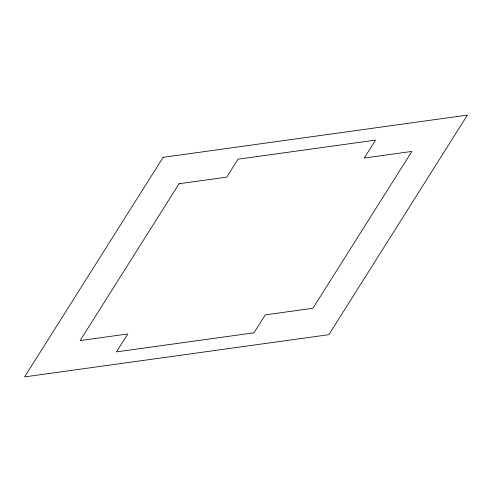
<?xml version="1.0" encoding="UTF-8"?>
<svg xmlns="http://www.w3.org/2000/svg" width="492" height="492" viewBox="0 0 492 492"><rect width="100%" height="100%" fill="white"/><g stroke="black" fill="none" stroke-linecap="round" stroke-linejoin="round"><path stroke-width="0.74" d="M163.147 157.323L24.6 376.903L328.853 334.677L467.4 115.097L163.147 157.323M179.082 183.731L80.116 340.575L127.748 333.963L116.438 351.891L253.977 332.801L265.286 314.88L312.918 308.269L411.884 151.425L364.252 158.037L375.562 140.109L238.023 159.199L226.714 177.12L179.082 183.731"/></g></svg>
